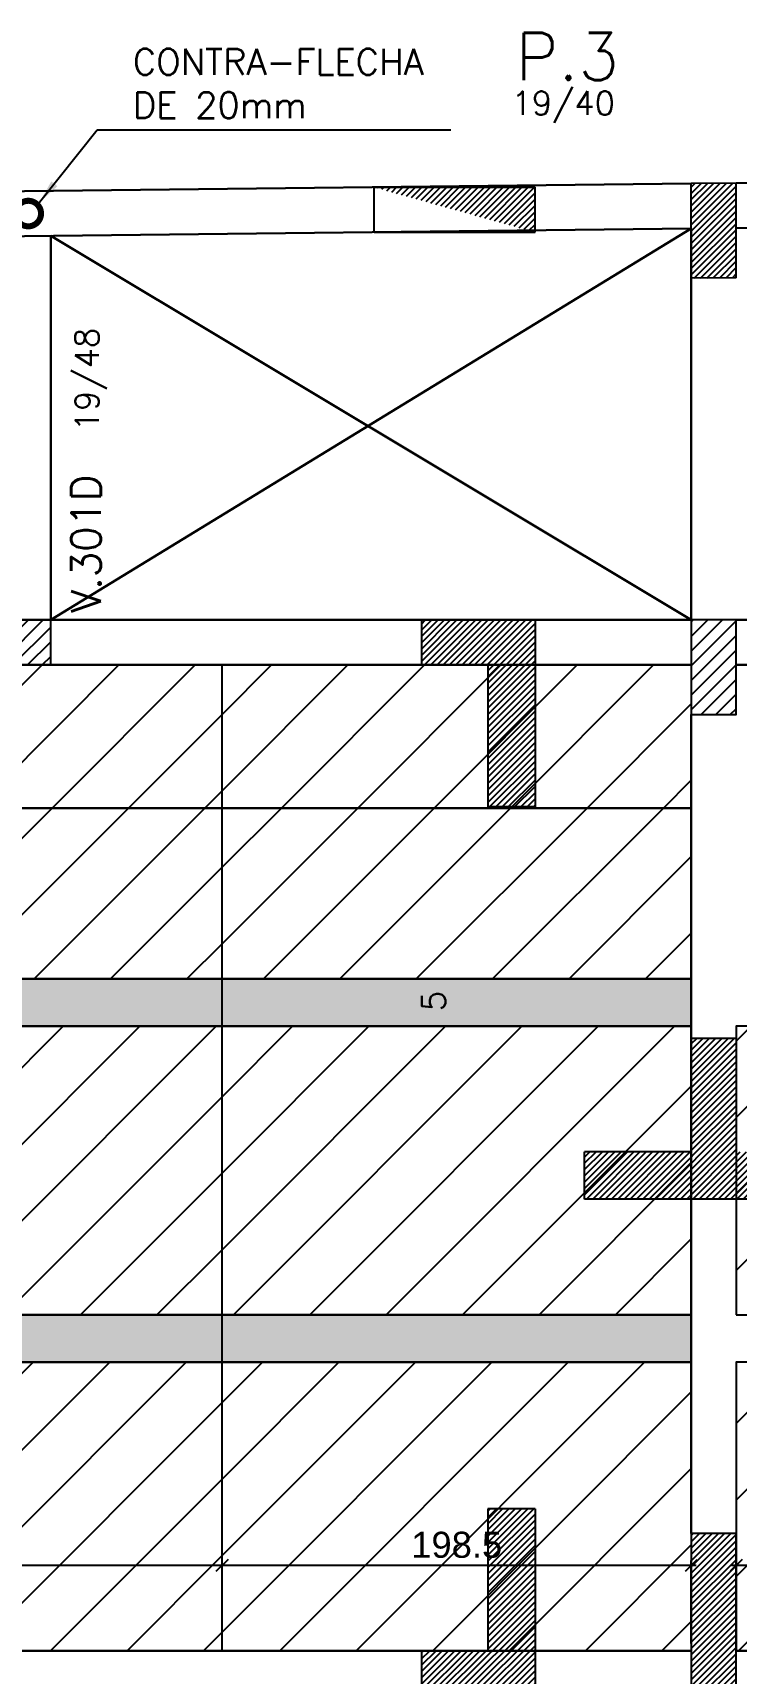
# Model space of a CAD drawing. Extents: x 534 to 8035, y 2354 to 7562.
# Drawn here: x 3912 to 4209, y 6464 to 7157 of the extents above; entities that cross this region are included whole.
import ezdxf
from ezdxf.enums import TextEntityAlignment as Align

# ---------------------------------------------------------------- set-up
doc = ezdxf.new("R2010")
doc.units = 0
doc.linetypes.add('HIDDEN', pattern=[9.524999999999995, 6.349999999999998, -3.174999999999998])
doc.layers.get('0').update_dxf_attribs({"color": 9, "linetype": 'CONTINUOUS'})
doc.layers.get('DEFPOINTS').update_dxf_attribs({"linetype": 'CONTINUOUS'})
for name, color, linetype in [('CONTRA-FLECHA', 152, 'CONTINUOUS'), ('CORTE-FORMA', 1, 'CONTINUOUS'), ('ESTRUTURA METALICA', 80, 'HIDDEN'), ('FO-HACHURA_PILAR-CONT', 252, 'CONTINUOUS'), ('FO-HACHURA_PILAR-MORRE', 252, 'CONTINUOUS'), ('FO-TEXTO-VIGAS', 3, 'CONTINUOUS'), ('NIVEL', 3, 'CONTINUOUS'), ('P-C', 1, 'CONTINUOUS'), ('P-M', 7, 'CONTINUOUS'), ('Painéis', 200, 'CONTINUOUS'), ('Reaproveitamento', 251, 'CONTINUOUS'), ('TIRAS REESCORAMENTO', 252, 'CONTINUOUS')]:
    doc.layers.add(name, color=color, linetype=linetype)
for name, color, linetype, lineweight in [('FO-Textos dos pilares', 3, 'CONTINUOUS', 20), ('FO-Vigas', 2, 'CONTINUOUS', 30), ('SEM LAJE', 8, 'CONTINUOUS', 30)]:
    doc.layers.add(name, color=color, linetype=linetype, lineweight=lineweight)
doc.styles.add('ARIAL', font='arial.ttf')
doc.styles.add('ROMANS', font='romans.shx')
doc.dimstyles.new('COTA LAJE', dxfattribs={"dimtxt": 11, "dimasz": 5, "dimexe": 2, "dimexo": 3, "dimgap": 3, "dimtad": 3, "dimdec": 1, "dimzin": 12, "dimdsep": 46, "dimtxsty": 'ARIAL', "dimblk": 'OBLIQUE', "dimcen": 10, "dimdle": 2, "dimclrd": 5, "dimclre": 5, "dimclrt": 2, "dimadec": 0, "dimazin": 3, "dimtfac": 1, "dimtdec": 1, "dimtmove": 0, "dimatfit": 3, "dimldrblk": 'OBLIQUE', "dimfxl": 1, "dimlwd": -1, "dimlwe": -1, "dimarcsym": 1})
doc.dimstyles.new('NOTA', dxfattribs={"dimscale": 5, "dimtxt": 2, "dimasz": 2, "dimexe": 1.5, "dimexo": 2, "dimgap": 1, "dimtad": 1, "dimdec": 1, "dimzin": 12, "dimdsep": 46, "dimtxsty": 'ROMANS', "dimcen": 0.09, "dimclrd": 8, "dimclre": 8, "dimclrt": 3, "dimadec": 0, "dimazin": 0, "dimtfac": 1, "dimtdec": 1, "dimtofl": 0, "dimtmove": 0, "dimatfit": 3, "dimfxl": 1, "dimtolj": 1, "dimtzin": 12, "dimarcsym": 0})
pattern_1 = [(45, (-8897.166660402807, 12460.0114523287), (-1.325825214724776, 1.325825214724777), [])]
pattern_2 = [(45, (1811.656726842382, 3338.154071292527), (-1.325825214724776, 1.325825214724777), [])]
pattern_3 = [(45, (0, 0), (-16.16446101792448, 16.16446101792448), [])]

# ---------------------------------------------------------------- blocks, each defined once
blk = doc.blocks.new('_Oblique')
at = {"color": 0, "linetype": 'ByBlock', "lineweight": -2}
blk.add_line((-0.5, -0.5), (0.5, 0.5), dxfattribs=at)
blk = doc.blocks.new('*D410')
at = {"layer": 'DEFPOINTS', "color": 0, "linetype": 'Continuous', "transparency": 16777216}
for p in [(3991.681133369537, 6509.212184046779), (3747.681133369537, 6473.111005117097), (3991.681133369537, 6473.111005117098)]:
    blk.add_point(p, dxfattribs=at)
at = {"layer": 'Painéis', "color": 5, "linetype": 'Continuous', "transparency": 16777216}
for p, q in [((3745.681133369537, 6509.212184046779), (3993.681133369537, 6509.212184046779)), ((3747.681133369537, 6476.111005117097), (3747.681133369537, 6511.212184046779)), ((3991.681133369537, 6476.111005117098), (3991.681133369537, 6511.212184046779))]:
    blk.add_line(p, q, dxfattribs=at)
at = {"layer": 'Painéis', "color": 5, "linetype": 'Continuous', "transparency": 16777216, "xscale": 5, "yscale": 5, "zscale": 5, "rotation": 180}
blk.add_blockref('_Oblique', (3747.681133369537, 6509.212184046779), dxfattribs=at)
at = {"layer": 'Painéis', "color": 5, "linetype": 'Continuous', "transparency": 16777216, "xscale": 5, "yscale": 5, "zscale": 5}
blk.add_blockref('_Oblique', (3991.681133369537, 6509.212184046779), dxfattribs=at)
at = {"layer": 'Painéis', "color": 2, "linetype": 'Continuous', "transparency": 16777216, "insert": (3869.681133369537, 6517.734694278703), "char_height": 11, "attachment_point": 5, "style": 'ARIAL'}
blk.add_mtext('244', dxfattribs=at)
blk = doc.blocks.new('*D411')
at = {"layer": 'DEFPOINTS', "color": 0, "linetype": 'Continuous', "transparency": 16777216}
for p in [(4190.181133368864, 6509.212184046779), (3991.681133369537, 6473.111005117098), (4190.181133368864, 6473.111005117098)]:
    blk.add_point(p, dxfattribs=at)
at = {"layer": 'Painéis', "color": 5, "linetype": 'Continuous', "transparency": 16777216}
for p, q in [((3989.681133369537, 6509.212184046779), (4192.181133368864, 6509.212184046779)), ((3991.681133369537, 6476.111005117098), (3991.681133369537, 6511.212184046779)), ((4190.181133368864, 6476.111005117098), (4190.181133368864, 6511.212184046779))]:
    blk.add_line(p, q, dxfattribs=at)
at = {"layer": 'Painéis', "color": 5, "linetype": 'Continuous', "transparency": 16777216, "xscale": 5, "yscale": 5, "zscale": 5, "rotation": 180}
blk.add_blockref('_Oblique', (3991.681133369537, 6509.212184046779), dxfattribs=at)
at = {"layer": 'Painéis', "color": 5, "linetype": 'Continuous', "transparency": 16777216, "xscale": 5, "yscale": 5, "zscale": 5}
blk.add_blockref('_Oblique', (4190.181133368864, 6509.212184046779), dxfattribs=at)
at = {"layer": 'Painéis', "color": 2, "linetype": 'Continuous', "transparency": 16777216, "insert": (4090.9311333692, 6517.828486911718), "char_height": 11, "attachment_point": 5, "style": 'ARIAL'}
blk.add_mtext('198.5', dxfattribs=at)
blk = doc.blocks.new('*D412')
at = {"layer": 'DEFPOINTS', "color": 0, "linetype": 'Continuous', "transparency": 16777216}
for p in [(4453.147353884008, 6509.212184046779), (4209.181133368871, 6473.111005117098), (4453.147353884008, 6473.111005117098)]:
    blk.add_point(p, dxfattribs=at)
at = {"layer": 'Painéis', "color": 5, "linetype": 'Continuous', "transparency": 16777216}
for p, q in [((4207.181133368871, 6509.212184046779), (4455.147353884008, 6509.212184046779)), ((4209.181133368871, 6476.111005117098), (4209.181133368871, 6511.212184046779)), ((4453.147353884008, 6476.111005117098), (4453.147353884008, 6511.212184046779))]:
    blk.add_line(p, q, dxfattribs=at)
at = {"layer": 'Painéis', "color": 5, "linetype": 'Continuous', "transparency": 16777216, "xscale": 5, "yscale": 5, "zscale": 5, "rotation": 180}
blk.add_blockref('_Oblique', (4209.181133368871, 6509.212184046779), dxfattribs=at)
at = {"layer": 'Painéis', "color": 5, "linetype": 'Continuous', "transparency": 16777216, "xscale": 5, "yscale": 5, "zscale": 5}
blk.add_blockref('_Oblique', (4453.147353884008, 6509.212184046779), dxfattribs=at)
at = {"layer": 'Painéis', "color": 2, "linetype": 'Continuous', "transparency": 16777216, "insert": (4331.164243626439, 6517.734694278703), "char_height": 11, "attachment_point": 5, "style": 'ARIAL'}
blk.add_mtext('244', dxfattribs=at)

msp = doc.modelspace()

# ---------------------------------------------------------------- hatches: boundary and pattern name
at = {"layer": 'CORTE-FORMA'}
h = msp.add_hatch(dxfattribs=at)
h.set_pattern_fill('ANSI31', color=70, scale=15)
h.set_pattern_definition(pattern_1)
edge = h.paths.add_edge_path()
edge.add_line((4056.057207402386, 7072.840714634702), (4124.057207402398, 7072.840714634702))
edge.add_line((4056.057207402386, 7091.840714634702), (4124.057207402398, 7091.840714634702))
edge.add_line((4124.057207402397, 7072.840714634702), (4124.057207402398, 7091.840714634702))
edge.add_line((4056.057207402388, 7072.839500503935), (4056.057207402386, 7091.840714634703))
h = msp.add_hatch(dxfattribs=at)
h.set_pattern_fill('ANSI31', color=70, scale=15)
h.set_pattern_definition(pattern_2)
h.paths.add_polyline_path([(4076.057207402397, 6889.861005116994), (4104.057207402397, 6889.861005116994), (4104.057207402397, 6829.861005116993), (4124.057207402395, 6829.861005116994), (4124.057207402397, 6908.861005116994), (4076.057207402397, 6908.861005116994)])
h = msp.add_hatch(dxfattribs=at)
h.set_pattern_fill('ANSI31', color=70, scale=15)
h.set_pattern_definition([(45, (1811.656726842382, 3338.154071292527), (-1.325825214724777, 1.325825214724777), [])])
h.paths.add_polyline_path([(4145.038342011852, 6684.030311895269), (4145.038342011852, 6664.030311895269), (4190.181133368758, 6664.030311895269), (4190.181133368756, 6684.030311895269)])
h.paths.add_polyline_path([(4190.181133368755, 6664.030311895269), (4199.681133368893, 6664.030311895269), (4199.681133368893, 6732.030311895272), (4190.181133368758, 6732.030311895272), (4190.181133368622, 6684.030311895269)])
h.paths.add_polyline_path([(4199.681133368893, 6664.030311895269), (4209.181133368889, 6664.030311895269), (4209.181133368889, 6684.030311895269), (4209.181133368889, 6732.030311895273), (4209.147353884007, 6732.030311895272), (4199.681133368893, 6732.030311895272)])
h.paths.add_polyline_path([(4209.181133368889, 6664.030311895269), (4254.323924725932, 6664.030311895268), (4254.323924725932, 6684.030311895269), (4209.181133368889, 6684.030311895269)])
h = msp.add_hatch(dxfattribs=at)
h.set_pattern_fill('ANSI31', color=70, scale=15)
h.set_pattern_definition(pattern_2)
h.paths.add_polyline_path([(4104.057207402393, 6375.861007098877), (4124.057207402395, 6375.861007098878), (4124.057207402395, 6533.111005117096), (4104.057207402395, 6533.111005117096), (4104.057207402393, 6473.111005117096), (4076.057207402395, 6473.111005117096), (4076.057207402395, 6454.111005117095), (4104.057207402393, 6454.111005117095)])
at = {"layer": 'FO-HACHURA_PILAR-CONT'}
h = msp.add_hatch(dxfattribs=at)
h.set_pattern_fill('ANSI31', color=256, scale=15)
h.set_pattern_definition(pattern_1)
h.paths.add_polyline_path([(4209.181133368789, 7053.569253651857), (4190.181133368791, 7053.35445504121), (4190.181133368791, 7093.357011105975), (4209.181133368791, 7093.571809716623)])
h = msp.add_hatch(dxfattribs=at)
h.set_pattern_fill('ANSI31', color=256, scale=15)
h.set_pattern_definition(pattern_1)
h.paths.add_polyline_path([(4209.181133368871, 6522.61100511709), (4199.681133368889, 6522.61100511709), (4190.181133368864, 6522.61100511709), (4190.181133368864, 6488.361005117115), (4190.181133368864, 6454.111005117095), (4199.681133368889, 6454.111005117095), (4209.181133368871, 6454.111005117095), (4209.181133368871, 6488.361005117115)])
at = {"layer": 'FO-HACHURA_PILAR-MORRE'}
h = msp.add_hatch(dxfattribs=at)
h.set_pattern_fill('ANSI31', color=256, scale=35)
h.set_pattern_definition([(45, (1811.656726842382, 3338.154071292527), (-3.093592167691146, 3.093592167691146), [])])
h.paths.add_polyline_path([(3900.18113336876, 6908.861005117107), (3900.18113336876, 6889.861005117144), (3919.18113336876, 6889.861005117144), (3919.18113336876, 6908.861005117107)])
h = msp.add_hatch(dxfattribs=at)
h.set_pattern_fill('ANSI31', color=256, scale=35)
h.set_pattern_definition([(45, (-9116.387031936094, 12460.0114523287), (-3.093592167691145, 3.093592167691146), [])])
h.paths.add_polyline_path([(4190.181133368673, 6908.86100512026), (4190.181133368673, 6868.861005120296), (4209.181133368673, 6868.861005120296), (4209.181133368673, 6908.86100512026)])
at = {"layer": 'Reaproveitamento', "linetype": 'Continuous'}
h = msp.add_hatch(dxfattribs=at)
h.set_pattern_fill('ANSI31', color=256, scale=7.200000000000001)
h.set_pattern_definition(pattern_3)
h.paths.add_polyline_path([(3747.681133369537, 6829.361005116995), (3991.681133369537, 6829.361005116995), (3991.681133369537, 6889.861005116995), (3747.681133369537, 6889.861005116995)])
h = msp.add_hatch(dxfattribs=at)
h.set_pattern_fill('ANSI31', color=256, scale=7.200000000000001)
h.set_pattern_definition(pattern_3)
h.paths.add_polyline_path([(3991.681133369537, 6889.861005116994), (4190.181133368758, 6889.861005116994), (4190.181133368758, 6829.361005116995), (3991.681133369537, 6829.361005116995)])
h = msp.add_hatch(dxfattribs=at)
h.set_pattern_fill('ANSI31', color=256, scale=7.200000000000001)
h.set_pattern_definition(pattern_3)
h.paths.add_polyline_path([(3991.681133369537, 6829.361005116995), (3747.681133369537, 6829.361005116995), (3747.681133369537, 6757.111005117098), (3991.681133369537, 6757.111005117098)])
h = msp.add_hatch(dxfattribs=at)
h.set_pattern_fill('ANSI31', color=256, scale=7.200000000000001)
h.set_pattern_definition(pattern_3)
h.paths.add_polyline_path([(3991.681133369537, 6829.361005116995), (4190.181133368758, 6829.361005116995), (4190.181133368758, 6757.111005117098), (3991.681133369537, 6757.111005117098)])
h = msp.add_hatch(dxfattribs=at)
h.set_pattern_fill('ANSI31', color=256, scale=7.200000000000001)
h.set_pattern_definition(pattern_3)
h.paths.add_polyline_path([(3747.681133369537, 6615.111005117098), (3991.681133369537, 6615.111005117098), (3991.681133369537, 6737.111005117098), (3747.681133369537, 6737.111005117098)])
h = msp.add_hatch(dxfattribs=at)
h.set_pattern_fill('ANSI31', color=256, scale=7.200000000000001)
h.set_pattern_definition(pattern_3)
h.paths.add_polyline_path([(3991.681133369537, 6737.111005117098), (4190.181133368758, 6737.111005117098), (4190.181133368758, 6615.111005117098), (3991.681133369537, 6615.111005117098)])
h = msp.add_hatch(dxfattribs=at)
h.set_pattern_fill('ANSI31', color=256, scale=7.200000000000001)
h.set_pattern_definition(pattern_3)
h.paths.add_polyline_path([(4209.147353884009, 6615.111005117098), (4453.147353884009, 6615.111005117098), (4453.147353884009, 6737.111005117098), (4209.147353884009, 6737.111005117098)])
h = msp.add_hatch(dxfattribs=at)
h.set_pattern_fill('ANSI31', color=256, scale=7.200000000000001)
h.set_pattern_definition(pattern_3)
h.paths.add_polyline_path([(3747.681133369537, 6473.111005117098), (3991.681133369537, 6473.111005117098), (3991.681133369537, 6595.111005117098), (3747.681133369537, 6595.111005117098)])
h = msp.add_hatch(dxfattribs=at)
h.set_pattern_fill('ANSI31', color=256, scale=7.200000000000001)
h.set_pattern_definition(pattern_3)
h.paths.add_polyline_path([(3991.681133369537, 6595.111005117098), (4190.181133368864, 6595.111005117098), (4190.181133368864, 6473.111005117095), (3991.681133369537, 6473.111005117095)])
h = msp.add_hatch(dxfattribs=at)
h.set_pattern_fill('ANSI31', color=256, scale=7.200000000000001)
h.set_pattern_definition(pattern_3)
h.paths.add_polyline_path([(4209.147353884009, 6473.111005117098), (4453.147353884009, 6473.111005117098), (4453.147353884009, 6595.111005117098), (4209.147353884009, 6595.111005117098)])
at = {"layer": 'TIRAS REESCORAMENTO', "linetype": 'Continuous'}
for points in [[(3747.681133369537, 6737.111005117098), (3991.681133369537, 6737.111005117098), (3991.681133369537, 6757.111005117098), (3747.681133369537, 6757.111005117098)], [(3991.681133369537, 6757.111005117098), (4190.181133368758, 6757.111005117098), (4190.181133368758, 6737.111005117098), (3991.681133369537, 6737.111005117098)], [(3747.681133369537, 6595.111005117098), (3991.681133369537, 6595.111005117098), (3991.681133369537, 6615.111005117098), (3747.681133369537, 6615.111005117098)], [(3991.681133369537, 6615.111005117098), (4190.181133368758, 6615.111005117098), (4190.181133368758, 6595.111005117098), (3991.681133369537, 6595.111005117098)]]:
    msp.add_hatch(color=256, dxfattribs=at).paths.add_polyline_path(points)

# ---------------------------------------------------------------- linework, layer by layer
at = {"layer": 'CONTRA-FLECHA', "linetype": 'Continuous', "const_width": 2.56}
msp.add_lwpolyline([(3905.862756750357, 7076.866921617531, 1), (3913.499509987163, 7084.503674854352, 1)], format="xyb", close=True, dxfattribs=at)
at = {"layer": 'CORTE-FORMA'}
for p, q in [((4056.057207402388, 7072.839500503935), (4056.057207402386, 7091.840714634703)), ((4056.057207402386, 7091.840714634702), (4124.057207402398, 7091.840714634702)), ((4124.057207402397, 7072.840714634702), (4124.057207402398, 7091.840714634702)), ((4056.057207402386, 7072.840714634702), (4124.057207402398, 7072.840714634702)), ((4076.057207402397, 6908.861005116994), (4076.057207402397, 6889.861005116994)), ((4076.057207402397, 6908.861005116994), (4124.057207402397, 6908.861005116994)), ((4124.057207402395, 6908.861005116994), (4124.057207402395, 6829.861005116994)), ((4076.057207402397, 6889.861005116994), (4104.057207402397, 6889.861005116994)), ((4104.057207402397, 6889.861005116994), (4104.057207402397, 6829.861005116994)), ((4190.181133368758, 6732.030311895272), (4209.147353884007, 6732.030311895272)), ((4190.181133368758, 6732.030311895272), (4190.181133368756, 6684.030311895269)), ((4190.181133368756, 6684.030311895269), (4145.038342011852, 6684.030311895269)), ((4254.323924725932, 6664.030311895269), (4145.038342011852, 6664.030311895269)), ((4104.057207402395, 6533.111005117096), (4104.057207402395, 6473.111005117095)), ((4124.057207402395, 6533.111005117095), (4124.057207402395, 6375.861007098878)), ((4076.057207402395, 6473.111005117096), (4076.057207402395, 6454.111005117095)), ((4076.057207402395, 6473.111005117096), (4104.057207402393, 6473.111005117096))]:
    msp.add_line(p, q, dxfattribs=at)
at = {"layer": 'CORTE-FORMA', "color": 70}
for p, q in [((4124.057207402395, 6829.861005116993), (4104.057207402397, 6829.861005116993)), ((4145.038342011852, 6664.030311895269), (4145.038342011852, 6684.030311895269)), ((4124.057207402395, 6533.111005117096), (4104.057207402395, 6533.111005117096))]:
    msp.add_line(p, q, dxfattribs=at)
at = {"layer": 'ESTRUTURA METALICA', "linetype": 'HIDDEN'}
msp.add_line((4209.181133368858, 6908.861005116994), (4480.181133368624, 6908.861005117107), dxfattribs=at)
at = {"layer": 'FO-Vigas'}
for p, q in [((4982.681133368871, 7102.31637420786), (4209.181133368793, 7093.571809716514)), ((4190.181133368791, 7093.357011105867), (3432.681133368878, 7084.793329655066)), ((4982.681133368869, 7083.315160077093), (4209.181133368791, 7074.570595585746)), ((4190.181133368791, 7074.355796975102), (3432.68113336888, 7065.7921155243)), ((4190.181133368756, 6908.86100512026), (4190.181133368758, 7074.35579697521)), ((3919.18113336876, 6908.861005117107), (3919.18113336876, 7071.297741903747)), ((4190.181133368864, 6908.861005116993), (3553.681133369537, 6908.861005116995)), ((4903.181060410829, 6908.861005116993), (4209.147353884009, 6908.861005116995)), ((4190.181133368864, 6889.861005116993), (3553.681133369537, 6889.861005116995)), ((4903.181060410829, 6889.861005116993), (4209.147353884009, 6889.861005116995)), ((4190.181133368758, 6522.61100511709), (4190.181133368758, 6868.861005120296)), ((4190.181133368864, 6473.111005117095), (3553.681133369537, 6473.111005117098)), ((4874.681133368869, 6473.111005117095), (4209.147353884009, 6473.111005117098))]:
    msp.add_line(p, q, dxfattribs=at)
at = {"layer": 'P-C'}
for p, q in [((4209.181133368791, 7093.571809716623), (4190.181133368791, 7093.357011105975)), ((4190.181133368791, 7053.35445504121), (4190.181133368791, 7093.357011105975)), ((4209.181133368789, 7053.569253651857), (4209.181133368791, 7093.571809716623)), ((4209.181133368789, 7053.569253651857), (4190.181133368791, 7053.35445504121))]:
    msp.add_line(p, q, dxfattribs=at)
msp.add_lwpolyline([(4209.181133368871, 6522.61100511709), (4199.681133368889, 6522.61100511709), (4190.181133368864, 6522.61100511709), (4190.181133368864, 6488.361005117115), (4190.181133368864, 6454.111005117095), (4199.681133368889, 6454.111005117095), (4209.181133368871, 6454.111005117095), (4209.181133368871, 6488.361005117115), (4209.181133368871, 6522.61100511709)], close=True, dxfattribs=at)
at = {"layer": 'P-M'}
for points in [[(3900.18113336876, 6908.861005117107), (3900.18113336876, 6889.861005117144), (3919.18113336876, 6889.861005117144), (3919.18113336876, 6908.861005117107)], [(4190.181133368673, 6908.86100512026), (4190.181133368673, 6868.861005120296), (4209.181133368673, 6868.861005120296), (4209.181133368673, 6908.86100512026)]]:
    msp.add_lwpolyline(points, close=True, dxfattribs=at)
at = {"layer": 'Painéis', "linetype": 'Continuous'}
for points in [[(3747.681133369537, 6829.361005116995), (3991.681133369537, 6829.361005116995), (3991.681133369537, 6889.861005116995), (3747.681133369537, 6889.861005116995)], [(3991.681133369537, 6889.861005116994), (4190.181133368758, 6889.861005116994), (4190.181133368758, 6829.361005116995), (3991.681133369537, 6829.361005116995)], [(3991.681133369537, 6829.361005116995), (3747.681133369537, 6829.361005116995), (3747.681133369537, 6757.111005117098), (3991.681133369537, 6757.111005117098)], [(3991.681133369537, 6829.361005116995), (4190.181133368758, 6829.361005116995), (4190.181133368758, 6757.111005117098), (3991.681133369537, 6757.111005117098)], [(3747.681133369537, 6737.111005117098), (3991.681133369537, 6737.111005117098), (3991.681133369537, 6757.111005117098), (3747.681133369537, 6757.111005117098)], [(3991.681133369537, 6757.111005117098), (4190.181133368758, 6757.111005117098), (4190.181133368758, 6737.111005117098), (3991.681133369537, 6737.111005117098)], [(3747.681133369537, 6615.111005117098), (3991.681133369537, 6615.111005117098), (3991.681133369537, 6737.111005117098), (3747.681133369537, 6737.111005117098)], [(3991.681133369537, 6737.111005117098), (4190.181133368758, 6737.111005117098), (4190.181133368758, 6615.111005117098), (3991.681133369537, 6615.111005117098)], [(4209.147353884009, 6615.111005117098), (4453.147353884009, 6615.111005117098), (4453.147353884009, 6737.111005117098), (4209.147353884009, 6737.111005117098)], [(3747.681133369537, 6595.111005117098), (3991.681133369537, 6595.111005117098), (3991.681133369537, 6615.111005117098), (3747.681133369537, 6615.111005117098)], [(3991.681133369537, 6615.111005117098), (4190.181133368758, 6615.111005117098), (4190.181133368758, 6595.111005117098), (3991.681133369537, 6595.111005117098)], [(3747.681133369537, 6473.111005117098), (3991.681133369537, 6473.111005117098), (3991.681133369537, 6595.111005117098), (3747.681133369537, 6595.111005117098)], [(3991.681133369537, 6595.111005117098), (4190.181133368864, 6595.111005117098), (4190.181133368864, 6473.111005117095), (3991.681133369537, 6473.111005117095)], [(4209.147353884009, 6473.111005117098), (4453.147353884009, 6473.111005117098), (4453.147353884009, 6595.111005117098), (4209.147353884009, 6595.111005117098)]]:
    msp.add_lwpolyline(points, close=True, dxfattribs=at)
at = {"layer": 'SEM LAJE'}
for p, q in [((3919.18113336876, 6908.861005117107), (4190.181133368758, 7074.35579697521)), ((3919.18113336876, 7071.297741903747), (4190.181133368864, 6908.861005116993))]:
    msp.add_line(p, q, dxfattribs=at)

# ---------------------------------------------------------------- texts
at = {"layer": 'CONTRA-FLECHA', "insert": (3953.89395881796, 7135.680726051033), "char_height": 11, "attachment_point": 4, "style": 'ROMANS'}
msp.add_mtext('{\\Fromans.shx;CONTRA-FLECHA\\PDE 20mm}', dxfattribs=at)
at = {"layer": 'FO-TEXTO-VIGAS', "style": 'ROMANS'}
msp.add_text('19/48', height=10, rotation=90, dxfattribs=at).set_placement((3939.522935947596, 6988.686257791308))
at = {"layer": 'FO-TEXTO-VIGAS', "color": 1, "style": 'ROMANS'}
msp.add_text('V.301D', height=12.5, rotation=90, dxfattribs=at).set_placement((3940.343290107088, 6911.952823193466))
at = {"layer": 'FO-Textos dos pilares', "color": 1, "style": 'ROMANS'}
msp.add_text('P.3', height=20, dxfattribs=at).set_placement((4115.911372773888, 7137.100645929986))
at = {"layer": 'FO-Textos dos pilares', "color": 3, "style": 'ROMANS'}
msp.add_text('19/40', height=10, dxfattribs=at).set_placement((4114.151112193096, 7122.408436828753))
at = {"layer": 'NIVEL', "color": 3, "style": 'ROMANS'}
msp.add_text('5', height=10, rotation=90, dxfattribs=at).set_placement((4086.163549952005, 6747.774188934105), align=Align.CENTER)

# ---------------------------------------------------------------- dimensions: what is measured, and where the dimension line sits
at = {"layer": 'Painéis', "linetype": 'Continuous'}
for base, p1, p2, picture, middle in [((3991.681133369537, 6509.212184046779), (3747.681133369537, 6473.111005117097), (3991.681133369537, 6473.111005117098), '*D410', (3869.681133369537, 6517.734694278703)), ((4190.181133368864, 6509.212184046779), (3991.681133369537, 6473.111005117098), (4190.181133368864, 6473.111005117098), '*D411', (4090.9311333692, 6517.828486911718))]:
    dim = msp.add_linear_dim(base=base, p1=p1, p2=p2, dimstyle='COTA LAJE', override={"dimtmove": 1}, dxfattribs=at)
    dim.commit()
    dim.dimension.update_dxf_attribs({"geometry": picture, "text_midpoint": middle})
dim = msp.add_linear_dim(base=(4453.147353884008, 6509.212184046779), p1=(4209.181133368871, 6473.111005117098), p2=(4453.147353884008, 6473.111005117098), dimstyle='COTA LAJE', dxfattribs=at)
dim.commit()
dim.dimension.update_dxf_attribs({"geometry": '*D412', "text_midpoint": (4331.164243626439, 6517.734694278703)})

# ---------------------------------------------------------------- leaders
at = {"layer": 'CONTRA-FLECHA', "color": 8, "annotation_type": 0, "has_hookline": 1, "hookline_direction": 0, "text_width": 134.6190476190476}
msp.add_leader([(3914.454104141763, 7085.458269008954), (3938.89395881796, 7116.014059384367), (3948.89395881796, 7116.014059384367)], dimstyle='NOTA', dxfattribs=at)

doc.saveas('drawing.dxf')
